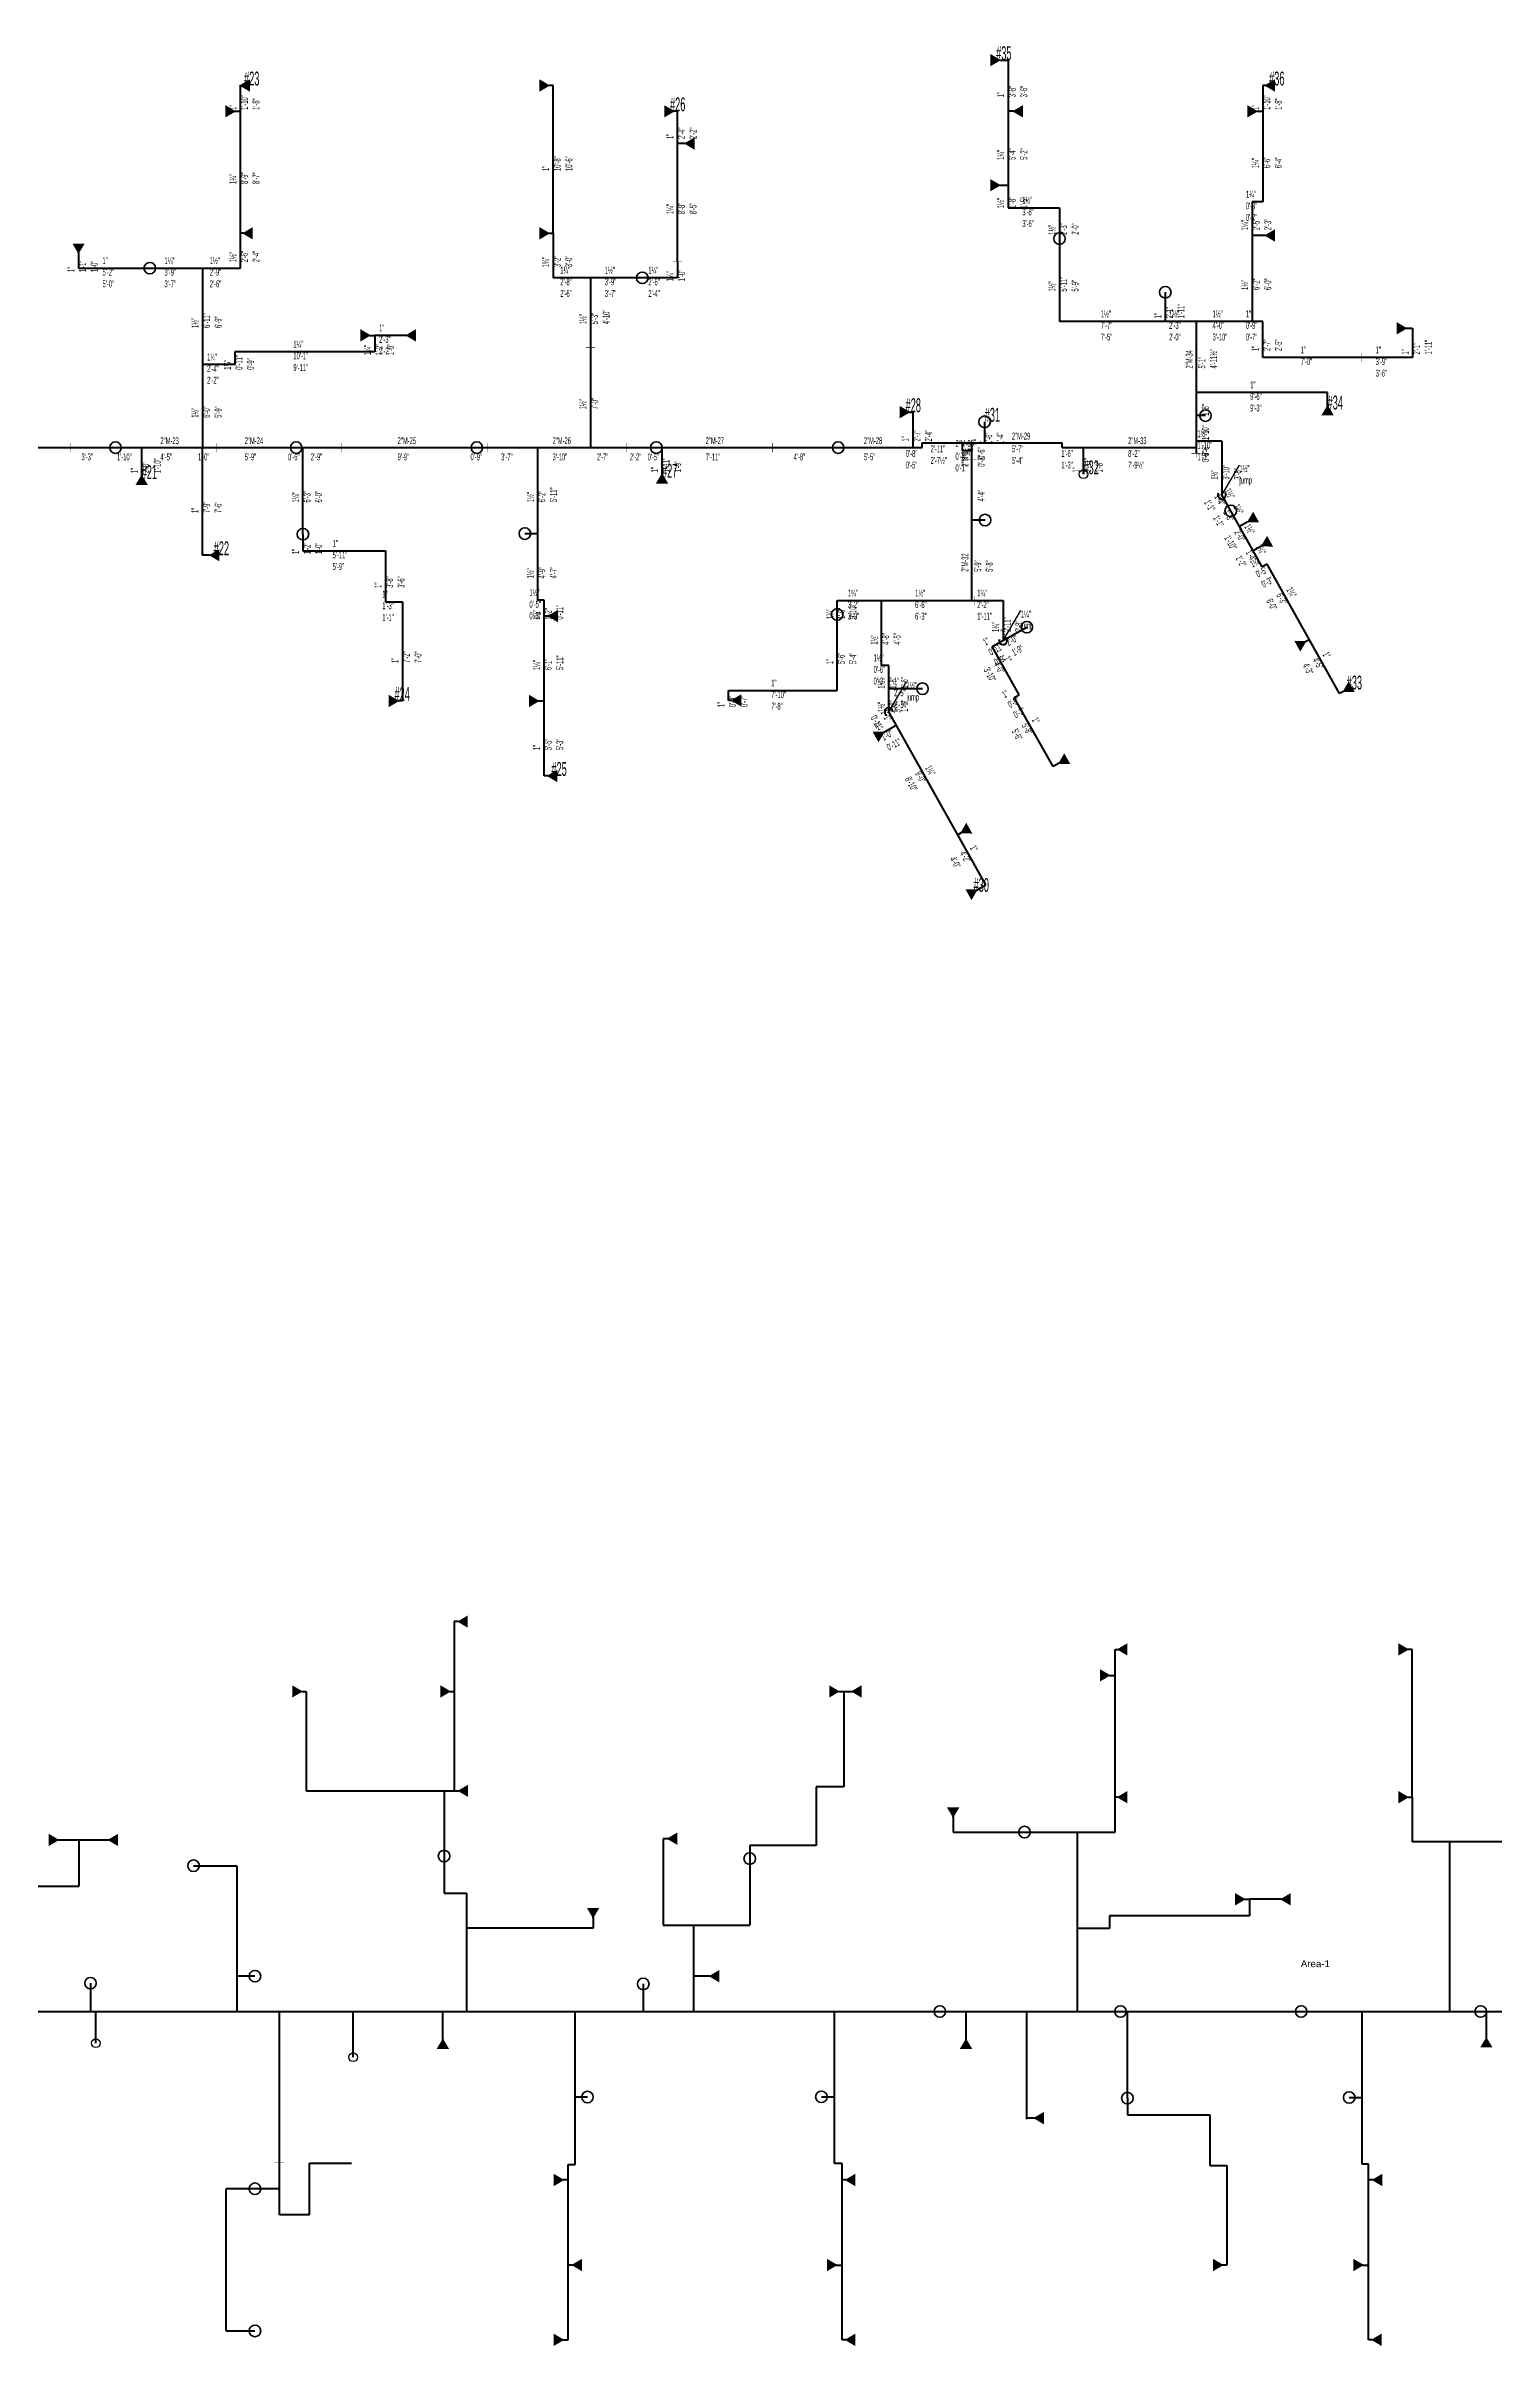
# Model space of a CAD drawing. Header units: inches. Extents: x -2802 to 2433, y -7056 to -2017.
# Drawn here: x -60 to 1190, y -5363 to -3378 of the extents above; entities that cross this region are included whole.
import ezdxf

# ---------------------------------------------------------------- set-up
doc = ezdxf.new("R2010")
doc.units = ezdxf.units.IN
doc.header["$LTSCALE"] = 0.5
doc.header["$MEASUREMENT"] = 0
doc.set_wipeout_variables(frame=1)
for name, color, linetype, lineweight in [('SPRK-COUPLING', 7, 'Continuous', 40), ('SPRK-CUTS', 7, 'Continuous', 0), ('sprk-hd-sw', 7, 'Continuous', 30), ('SPRK-HD-UP', 7, 'Continuous', 30), ('sprk-pbl', 6, 'Continuous', 60), ('sprk-pmn', 1, 'Continuous', 70), ('sprk-ref-hds', 4, 'Continuous', 35)]:
    doc.layers.add(name, color=color, linetype=linetype, lineweight=lineweight)
doc.styles.add('SPRK-CUTS-1-4', font='arial.ttf', dxfattribs={"width": 0.475, "height": 6})

# ---------------------------------------------------------------- blocks, each defined once
blk = doc.blocks.new('sprk-hd-sw')
at = {"layer": 'sprk-hd-sw', "const_width": 3}
blk.add_lwpolyline([(-2.1, 0), (-6.7, 2.7), (-6.7, -2.7)], close=True, dxfattribs=at)
at = {"layer": 'sprk-hd-sw'}
blk.add_circle((0, 0), 0.305, dxfattribs=at)
blk = doc.blocks.new('SPRK-HD-UP')
at = {"layer": 'SPRK-HD-UP'}
blk.add_circle((0, 0), 3.75, dxfattribs=at)
at = {"color": 255, "lineweight": 0}
blk.add_wipeout([(3, 0), (2.9, 0.8), (2.5, 1.6), (2, 2.2), (1.2, 2.7), (0.1, 3), (-0.7, 2.9), (-1.3, 2.7), (-1.9, 2.3), (-2.3, 2), (-2.5, 1.7), (-2.8, 1.1), (-2.9, 0.5), (-3, -0.3), (-2.7, -1.3), (-2.2, -2.1), (-1.5, -2.6), (-0.9, -2.9), (0.1, -3), (1.1, -2.8), (1.9, -2.3), (2.4, -1.8), (2.8, -1.1), (3, -0.4)], dxfattribs=at).dxf.layer = 'SPRK-HD-UP'
blk = doc.blocks.new('coupling')
at = {"layer": 'SPRK-COUPLING', "const_width": 0.4}
for points in [[(-4, 0), (4, 0)], [(0, 4), (0, -4)]]:
    blk.add_lwpolyline(points, dxfattribs=at)
blk = doc.blocks.new('AREA-CONFIG')
at = {"layer": 'SPRK-CUTS', "style": 'SPRK-CUTS-1-4', "flags": 1}
for tag, p in [('AREA-ID', (0, 0)), ('MAIN-LABEL', (0, -14.4)), ('MAIN-START-NO', (0, -21.6)), ('BRANCH-LABEL', (0, -28.8)), ('BRANCH-START-NO', (0, -36)), ('IGNORE-SHORTER-THAN', (0, -43.2)), ('CUT-LONGER-THAN', (0, -50.4)), ('CUT-BRANCH-INTO', (0, -57.6)), ('CUT-MAIN-INTO', (0, -64.8)), ('MAIN-CUT-CLEARANCE', (0, -72))]:
    blk.add_attdef(tag, p, '', height=6, dxfattribs=at)
at = {"layer": 'SPRK-CUTS', "style": 'SPRK-CUTS-1-4'}
blk.add_attdef('AREA-NAME', (0, -7.2), '', height=6, dxfattribs=at)

msp = doc.modelspace()

# ---------------------------------------------------------------- linework, layer by layer
for p, q in [((955.1, -3765.1), (970.3, -3739.3)), ((766.2, -3890.7), (781.5, -3864.9)), ((667.5, -3952.3), (682.8, -3926.5))]:
    msp.add_line(p, q)
at = {"layer": 'sprk-pbl'}
for p, q in [((763.4, -3389.7), (770.6, -3389.7)), ((770.6, -3389.7), (770.6, -3517.2)), ((107.6, -3569.3), (107.6, -3411.6)), ((377.7, -3411.6), (374.1, -3411.6)), ((377.7, -3539.2), (377.7, -3411.6)), ((992.7, -3411.6), (990.4, -3411.6)), ((990.4, -3411.6), (990.4, -3512)), ((102.8, -3433.9), (107.6, -3433.9)), ((485, -3433.9), (481.8, -3433.9)), ((485, -3563.8), (485, -3433.9)), ((775.1, -3433.9), (770.6, -3433.9)), ((985.4, -3433.9), (990.4, -3433.9)), ((491.6, -3461.7), (485, -3461.7)), ((763.4, -3497.7), (770.6, -3497.7)), ((990.4, -3512), (981.3, -3512)), ((981.3, -3512), (981.3, -3615.2)), ((770.6, -3517.2), (814.9, -3517.2)), ((814.9, -3517.2), (814.9, -3615.2)), ((110.1, -3539.2), (107.6, -3539.2)), ((374.1, -3539.2), (377.7, -3539.2)), ((377.7, -3539.2), (377.7, -3577.6)), ((992.7, -3541.1), (981.3, -3541.1)), ((-32.1, -3556.2), (-32.1, -3569.3)), ((-32.1, -3569.3), (107.6, -3569.3)), ((74.9, -3569.3), (74.9, -3724.2)), ((485, -3563.8), (485, -3577.6)), ((485, -3577.6), (377.7, -3577.6)), ((409.9, -3577.6), (409.9, -3724.2)), ((906.3, -3590.1), (906.3, -3615.2)), ((219.5, -3627.3), (223.8, -3627.3)), ((223.8, -3627.3), (223.8, -3641.5)), ((251, -3627.3), (223.8, -3627.3)), ((990.5, -3615.2), (814.9, -3615.2)), ((990.5, -3646.4), (990.5, -3615.2)), ((1114.3, -3621.2), (1119.8, -3621.2)), ((1119.8, -3621.2), (1119.8, -3646.4)), ((102.9, -3652.5), (75, -3652.5)), ((223.8, -3641.5), (102.9, -3641.5)), ((102.9, -3641.5), (102.9, -3652.5)), ((1119.8, -3646.4), (990.5, -3646.4)), ((1046.4, -3676.5), (932.9, -3676.5)), ((1046.4, -3688.1), (1046.4, -3676.5)), ((685.2, -3693.6), (688.2, -3693.6)), ((688.2, -3693.6), (688.2, -3724.2)), ((750.3, -3701.9), (750.3, -3720.2)), ((941, -3696.6), (932.9, -3696.6)), ((22.4, -3748.2), (22.4, -3724.2)), ((74.9, -3817.1), (74.9, -3724.2)), ((161.7, -3798.9), (161.7, -3724.2)), ((364.5, -3855.9), (364.5, -3724.2)), ((471.7, -3747), (471.7, -3724.2)), ((955, -3718.7), (932.9, -3718.7)), ((955, -3718.7), (955, -3765)), ((989.9, -3827.2), (955, -3765)), ((750.6, -3786.7), (739.3, -3786.7)), ((977.6, -3788.2), (970.3, -3792.3)), ((161.7, -3798.9), (161.7, -3813.3)), ((353.3, -3798.4), (364.5, -3798.4)), ((989.6, -3809), (982.1, -3813.2)), ((81.4, -3817.1), (74.9, -3817.1)), ((161.7, -3813.3), (232.9, -3813.3)), ((232.9, -3813.3), (232.9, -3857.2)), ((994.2, -3824.8), (989.9, -3827.2)), ((1056.8, -3936.4), (994.2, -3824.8)), ((232.9, -3857.2), (247.5, -3857.2)), ((247.5, -3857.2), (247.5, -3942.9)), ((369.9, -3855.9), (364.5, -3855.9)), ((369.9, -4007.6), (369.9, -3855.9)), ((373.6, -3869.6), (369.9, -3869.6)), ((623, -3933.9), (623, -3856.2)), ((623, -3856.2), (741.6, -3856.2)), ((661.3, -3912.2), (661.3, -3856.3)), ((661.3, -3912.2), (661.3, -3856.3)), ((741.6, -3856.2), (766.2, -3856.2)), ((766.2, -3856.2), (766.2, -3890.7)), ((756.7, -3896), (786.7, -3879.2)), ((1027.4, -3891.6), (1030.6, -3889.8)), ((780, -3937.5), (756.7, -3896)), ((667.5, -3912.2), (661.3, -3912.2)), ((667.5, -3952.3), (667.5, -3912.2)), ((247.5, -3942.9), (243.9, -3942.9)), ((365.1, -3942.9), (369.9, -3942.9)), ((529, -3942.4), (529, -3933.9)), ((529, -3933.9), (623, -3933.9)), ((532, -3942.4), (529, -3942.4)), ((696.6, -3932.3), (667.5, -3932.3)), ((775.9, -3939.8), (780, -3937.5)), ((809.4, -3999.6), (775.9, -3939.8)), ((1060.1, -3934.6), (1056.8, -3936.4)), ((663.2, -3969.9), (674, -3963.8)), ((751.3, -4101.7), (667.5, -3952.3)), ((373, -4007.6), (369.9, -4007.6)), ((814.5, -3996.7), (809.4, -3999.6)), ((729.9, -4056.7), (727, -4058.4)), ((743.5, -4106.1), (751.3, -4101.7)), ((295.8, -4737.6), (292.2, -4737.6)), ((292.2, -4737.6), (292.2, -4883.7)), ((862.9, -4919.3), (862.9, -4761.6)), ((862.9, -4761.6), (865.9, -4761.6)), ((1119.4, -4761.6), (1115.8, -4761.6)), ((1119.4, -4889.2), (1119.4, -4761.6)), ((858.1, -4784), (862.9, -4784)), ((160.6, -4797.9), (164.3, -4797.9)), ((164.3, -4797.9), (164.3, -4883.7)), ((288.6, -4797.9), (292.2, -4797.9)), ((624.3, -4797.9), (636.1, -4797.9)), ((628.6, -4797.9), (628.6, -4880.3)), ((164.3, -4883.7), (296.1, -4883.7)), ((283.5, -4883.7), (283.5, -4972.1)), ((628.6, -4880.3), (604.7, -4880.3)), ((604.7, -4880.3), (604.7, -4931)), ((865.3, -4889.2), (862.9, -4889.2)), ((1115.8, -4889.2), (1119.4, -4889.2)), ((1119.4, -4889.2), (1119.4, -4927.6)), ((723.1, -4906.2), (723.1, -4919.3)), ((723.1, -4919.3), (862.9, -4919.3)), ((830.2, -4919.3), (830.2, -5074.3)), ((-49.7, -4926.1), (-6.2, -4926.1)), ((-31.8, -4926.1), (-31.8, -4966.1)), ((476.6, -4925), (472.8, -4925)), ((472.8, -4925), (472.8, -4999.6)), ((604.7, -4931), (547.4, -4931)), ((547.4, -4931), (547.4, -4999.6)), ((1226.7, -4927.6), (1119.4, -4927.6)), ((1151.6, -4927.6), (1151.6, -5074.3)), ((67.2, -4948.3), (104.5, -4948.3)), ((104.5, -4948.3), (104.5, -5074.3)), ((-81.3, -4966.1), (-31.8, -4966.1)), ((283.5, -4972.1), (302.9, -4972.1)), ((302.9, -4972.1), (302.9, -5074.3)), ((974.8, -4977.3), (979.1, -4977.3)), ((979.1, -4977.3), (979.1, -4991.5)), ((1006.3, -4977.3), (979.1, -4977.3)), ((412.2, -5002.1), (302.9, -5002.1)), ((412.2, -4993), (412.2, -5002.1)), ((472.8, -4999.6), (547.4, -4999.6)), ((499.3, -5074.3), (499.3, -4999.6)), ((858.2, -5002.6), (830.2, -5002.6)), ((979.1, -4991.5), (858.2, -4991.5)), ((858.2, -4991.5), (858.2, -5002.6)), ((-21.8, -5049.7), (-21.8, -5074.3)), ((120.2, -5043.7), (104.5, -5043.7)), ((455.5, -5050.4), (455.5, -5074.3)), ((512.9, -5043.7), (499.3, -5043.7)), ((282.5, -5098.2), (282.5, -5074.3)), ((396.6, -5206.2), (396.6, -5074.3)), ((620.5, -5205.5), (620.5, -5074.3)), ((734.2, -5098.2), (734.2, -5074.3)), ((786.7, -5167.1), (786.7, -5074.3)), ((873.5, -5149), (873.5, -5074.3)), ((1076.3, -5205.9), (1076.3, -5074.3)), ((1183.5, -5097), (1183.5, -5074.3)), ((407.4, -5148), (396.6, -5148)), ((609.3, -5147.8), (620.5, -5147.8)), ((873.5, -5149), (873.5, -5163.3)), ((1065.1, -5148.4), (1076.3, -5148.4)), ((793.2, -5166.2), (786.7, -5166.2)), ((873.5, -5163.3), (944.7, -5163.3)), ((944.7, -5163.3), (944.7, -5207.2)), ((390.6, -5219.6), (386.4, -5219.6)), ((390.6, -5219.6), (390.6, -5206.2)), ((390.6, -5206.2), (396.6, -5206.2)), ((390.6, -5357.6), (390.6, -5219.6)), ((627.2, -5205.5), (620.5, -5205.5)), ((627.2, -5357.6), (627.2, -5205.5)), ((630.3, -5219.6), (627.2, -5219.6)), ((944.7, -5207.2), (959.3, -5207.2)), ((959.3, -5207.2), (959.3, -5293)), ((1081.7, -5205.9), (1076.3, -5205.9)), ((1081.7, -5357.6), (1081.7, -5205.9)), ((1085.4, -5219.6), (1081.7, -5219.6)), ((141.3, -5227.2), (95.3, -5227.2)), ((95.3, -5349.9), (95.3, -5227.3)), ((394, -5293), (390.6, -5293)), ((622.4, -5293), (627.2, -5293)), ((959.3, -5293), (955.7, -5293)), ((1076.9, -5293), (1081.7, -5293)), ((95.3, -5349.9), (120.2, -5349.9)), ((386.4, -5357.6), (390.6, -5357.6)), ((630.3, -5357.6), (627.2, -5357.6)), ((1084.8, -5357.6), (1081.7, -5357.6))]:
    msp.add_line(p, q, dxfattribs=at)
at = {"layer": 'sprk-pbl', "lineweight": 40}
for centre, start, end in [((955.1, -3765.1), 151.3173, 37.3099), ((766.2, -3890.7), 165.0248, 51.0175), ((667.5, -3952.3), 355.9357, 241.9283)]:
    msp.add_arc(centre, 3.5, start, end, dxfattribs=at)
at = {"layer": 'sprk-pmn'}
for p, q in [((932.9, -3615.2), (932.9, -3729.1)), ((-570.5, -3724.2), (696.3, -3724.2)), ((696.3, -3720.2), (817.3, -3720.2)), ((696.3, -3724.2), (696.3, -3720.2)), ((731, -3720.2), (731, -3726.7)), ((731, -3726.7), (739.3, -3726.7)), ((739.3, -3856.1), (739.3, -3721.1)), ((817.3, -3724.2), (817.3, -3720.2)), ((817.3, -3724.2), (932.9, -3724.2)), ((-130.2, -5074.3), (141.3, -5074.3)), ((141.3, -5074.3), (1408.1, -5074.3)), ((141.3, -5249.6), (141.3, -5074.3)), ((167.3, -5249.6), (167.3, -5205.1)), ((167.3, -5205.1), (203.7, -5205.2)), ((167.3, -5249.6), (141.3, -5249.6))]:
    msp.add_line(p, q, dxfattribs=at)
at = {"layer": 'sprk-ref-hds'}
for centre in [(814.9, -3543.8), (29.4, -3569.3), (454.7, -3577.6), (906.3, -3590.1), (941, -3696.6), (750.3, -3701.9), (-0.2, -3724.2), (155.8, -3724.2), (311.8, -3724.2), (466.8, -3724.2), (623.8, -3724.2), (750.6, -3786.7), (962.8, -3778.8), (161.7, -3798.9), (353.3, -3798.4), (623, -3868.2), (786.7, -3879.2), (696.6, -3932.3), (784.7, -4919.3), (67.2, -4948.3), (283.5, -4940), (547.4, -4942.2), (120.2, -5043.7), (-21.8, -5049.7), (455.5, -5050.4), (711.6, -5074.2), (867.6, -5074.2), (1023.6, -5074.2), (1178.6, -5074.2), (407.4, -5148), (609.3, -5147.8), (873.5, -5149), (1065.1, -5148.4), (120.2, -5227.2), (120.2, -5349.9)]:
    msp.add_circle(centre, 5, dxfattribs=at)

# ---------------------------------------------------------------- block references
for p in [(409.9, -3637.9), (1076, -3646.4), (-39, -3724.2), (87, -3724.2), (195, -3724.2), (321, -3724.2), (441, -3724.2), (567, -3724.2), (739.3, -3734.7)]:
    msp.add_blockref('coupling', p)
at = {"layer": 'SPRK-COUPLING'}
for p in [(485, -3563.8), (739.3, -3721.1), (932.9, -3729.1), (741.6, -3856.2), (141.3, -5204.3)]:
    msp.add_blockref('coupling', p, dxfattribs=at)
at = {"layer": 'SPRK-CUTS'}
msp.add_blockref('AREA-CONFIG', (1023.3, -5028.7), dxfattribs=at).add_auto_attribs({'AREA-NAME': 'Area-1'})
at = {"layer": 'sprk-hd-sw'}
for p in [(763.4, -3389.7), (374.1, -3411.6), (102.8, -3433.9), (481.8, -3433.9), (985.4, -3433.9), (763.4, -3497.7), (374.1, -3539.2), (219.5, -3627.3), (1114.3, -3621.2), (685.2, -3693.6), (243.9, -3942.9), (365.1, -3942.9), (1115.8, -4761.6), (858.1, -4784), (160.6, -4797.9), (288.6, -4797.9), (624.3, -4797.9), (1115.8, -4889.2), (-49.7, -4926.1), (974.8, -4977.3), (386.4, -5219.6), (622.4, -5293), (955.7, -5293), (1076.9, -5293), (386.4, -5357.6)]:
    msp.add_blockref('sprk-hd-sw', p, dxfattribs=at)
for p, rotation in [((107.6, -3411.6), 180), ((992.7, -3411.6), 180), ((775.1, -3433.9), 180), ((491.6, -3461.7), 180), ((110.1, -3539.2), 180), ((-32.1, -3556.2), 270), ((992.7, -3541.1), 180), ((251, -3627.3), 180), ((1046.4, -3688.1), 89.99999999999999), ((22.4, -3748.2), 89.99999999999999), ((471.7, -3747), 89.99999999999999), ((977.6, -3788.2), 209.2818796522789), ((81.4, -3817.1), 180), ((989.6, -3809), 209.2818796522789), ((373.6, -3869.6), 180), ((1027.4, -3891.6), 29.28187965227892), ((1060.1, -3934.6), 209.2818796522789), ((532, -3942.4), 180), ((663.2, -3969.9), 29.28187965227892), ((814.5, -3996.7), 209.2818796522789), ((373, -4007.6), 180), ((729.9, -4056.7), 209.2818796522789), ((743.5, -4106.1), 29.28187965227892), ((295.8, -4737.6), 180), ((865.3, -4761.6), 180), ((635.8, -4797.9), 180), ((296.1, -4883.7), 180), ((865.3, -4889.2), 180), ((723.1, -4906.2), 270), ((-6.2, -4926.1), 180), ((476.6, -4925), 180), ((1006.3, -4977.3), 180), ((412.2, -4993), 270), ((512.9, -5043.7), 180), ((282.5, -5098.2), 89.99999999999999), ((734.2, -5098.2), 89.99999999999999), ((1183.5, -5097), 89.99999999999999), ((793.2, -5166.2), 180), ((630.3, -5219.6), 180), ((1085.4, -5219.6), 180), ((394.3, -5293), 180), ((630.3, -5357.6), 180), ((1084.8, -5357.6), 180)]:
    msp.add_blockref('sprk-hd-sw', p, dxfattribs=dict(at, rotation=rotation))
at = {"layer": 'SPRK-HD-UP'}
for p in [(835.6, -3747.2), (-17.1, -5101.6), (205.1, -5113.7)]:
    msp.add_blockref('SPRK-HD-UP', p, dxfattribs=at)

# ---------------------------------------------------------------- texts
at = {"style": 'SPRK-CUTS-1-4', "width": 0.475}
for s, height, p in [('#35', 12, (760.2, -3389.7)), ('#23', 12, (110.8, -3411.6)), ('#36', 12, (995.9, -3411.6)), ('#26', 12, (478.6, -3433.9)), ('#28', 12, (682, -3693.6)), ('#31', 12, (750.3, -3701.9)), ('#34', 12, (1046.4, -3691.3)), ('2"M-29', 6, (773.8, -3717.2)), ('4\'-5"', 6, (38.6, -3735.2)), ('2"M-23', 6, (38.6, -3721.2)), ('1\'-0"', 6, (71, -3735.2)), ('2\'-9"', 6, (168.4, -3735.2)), ('3\'-7"', 6, (332.8, -3735.2)), ('3\'-10"', 6, (377.2, -3735.2)), ('2"M-26', 6, (377.2, -3721.2)), ('2\'-7"', 6, (415.5, -3735.2)), ('2"M-27', 6, (509.4, -3721.2)), ('7\'-11"', 6, (509.4, -3735.2)), ('2"M-30', 6, (725.1, -3723.7)), ('1\'-7"', 6, (730.6, -3731.2)), ('2"M-33', 6, (874.2, -3721.2)), ('#21', 12, (22.4, -3751.4)), ('#27', 12, (471.7, -3750.2)), ('#22', 12, (84.6, -3817.1)), ('#24', 12, (240.7, -3942.9)), ('#33', 12, (1062.9, -3933)), ('#25', 12, (376.2, -4007.6)), ('#30', 12, (740.7, -4107.7))]:
    msp.add_text(s, height=height, dxfattribs=at).set_placement(p)
for s, rotation, p in [('2"M-34', 90, (929.9, -3655.9)), ('1\'-8"', 90, (943.9, -3696.6)), ('1\'-10"', 90, (943.9, -3717.6)), ('3\'-3"', 359.9237, (-29.6, -3735.2)), ('1\'-10"', 0.1305, (1.1, -3735.2)), ('2"M-24', 359.957, (111.4, -3721.2)), ('5\'-9"', 359.957, (111.4, -3735.2)), ('0\'-6"', 0.501, (148.8, -3735.3)), ('2"M-25', 359.9747, (243.4, -3721.2)), ('9\'-9"', 359.9747, (243.4, -3735.2)), ('0\'-9"', 359.6812, (306.3, -3735.2)), ('2\'-2"', 359.8852, (443.9, -3735.2)), ('0\'-5"', 0.6042, (459.3, -3735.3)), ('4\'-8"', 359.9479, (585.4, -3735.2)), ('2"M-28', 0.0458, (646, -3721.2)), ('5\'-5"', 0.0458, (646, -3735.2)), ('2"M-31', 90, (736.3, -3740.7)), ('0\'-6"', 90, (750.3, -3733.9)), ('0\'-6"', 90, (943.9, -3731.5)), ('0\'-5"', 90, (943.9, -3736.6)), ('0\'-8"', 90, (750.3, -3740.7)), ('4\'-4"', 90, (750.3, -3770.7)), ('2"M-32', 90, (736.3, -3831.4))]:
    msp.add_text(s, height=6, rotation=rotation, dxfattribs=at).set_placement(p)
at = {"char_height": 6, "width": 150, "attachment_point": 1, "style": 'SPRK-CUTS-1-4'}
for s, insert, rotation in [('1"\\P3\'-8"\\P3\'-6"', (761.1, -3421.8), 90), ('1"\\P1\'-10"\\P1\'-8"', (98.1, -3432.7), 90), ('1"\\P1\'-10"\\P1\'-8"', (980.9, -3432.7), 90), ('1"\\P2\'-4"\\P2\'-2"', (475.5, -3457.8), 90), ('1¼"\\P5\'-4"\\P5\'-2"', (761.1, -3475.8), 90), ('1¼"\\P8\'-9"\\P8\'-7"', (98.1, -3496.6), 90), ('1"\\P10\'-8"\\P10\'-6"', (368.2, -3485.4), 90), ('1¼"\\P6\'-6"\\P6\'-4"', (980.9, -3483), 90), ('1½"\\P1\'-8"\\P1\'-5"', (761.1, -3517.5), 90), ('1¼"\\P8\'-8"\\P8\'-5"', (475.5, -3522.7), 90), ('1½"\\P2\'-3"\\P2\'-0"', (805.4, -3540.5), 90), ('1¼"\\P2\'-5"\\P2\'-3"', (971.8, -3536.5), 90), ('1"\\P1\'-1"\\P1\'-0"', (-41.6, -3572.7), 90), ('1½"\\P2\'-6"\\P2\'-4"', (98.1, -3564.2), 90), ('1¼"\\P3\'-2"\\P3\'-0"', (368.2, -3568.4), 90), ('1¼"\\P1\'-0"', (475.5, -3580.7), 90), ('1½"\\P5\'-11"\\P5\'-9"', (805.4, -3589.5), 90), ('1½"\\P6\'-2"\\P6\'-0"', (971.8, -3588.1), 90), ('1½"\\P6\'-11"\\P6\'-9"', (65.4, -3620.9), 90), ('1½"\\P5\'-3"\\P4\'-10"', (400.4, -3617.7), 90), ('1"\\P2\'-1"\\P1\'-11"', (896.8, -3612.6), 90), ('1"\\P2\'-7"\\P2\'-5"', (981, -3640.8), 90), ('1¼"\\P0\'-11"\\P0\'-9"', (93.4, -3657), 90), ('1¼"\\P1\'-2"\\P1\'-0"', (214.3, -3644.4), 90), ('5\'-1"\\P4\'-11½"', (934.9, -3655.9), 90), ('1"\\P2\'-1"\\P1\'-11"', (1110.3, -3643.8), 90), ('1½"\\P6\'-0"\\P5\'-9"', (65.4, -3698.4), 89.9354), ('1½"\\P7\'-0"', (400.4, -3691.1), 90), ('1"\\P2\'-7"\\P2\'-4"', (678.7, -3718.9), 90), ('1"\\P1\'-6"\\P1\'-4"', (740.8, -3721.1), 90), ('1"\\P2\'-0"\\P1\'-10"', (12.9, -3746.2), 90), ('1"\\P1\'-11"\\P1\'-9"', (462.2, -3745.6), 90), ('1½"\\P3\'-10"\\P3\'-8"', (945.6, -3751.9), 90), ('1¼"\\P6\'-3"\\P6\'-0"', (152.2, -3771.6), 90), ('1½"\\P6\'-2"\\P5\'-11"', (355, -3771.3), 90), ('1½"\\P1\'-4"\\P1\'-1"', (962.3, -3758.6), 299.2693), ('1"\\P7\'-9"\\P7\'-6"', (65.4, -3780.7), 90), ('1½"\\P1\'-3"\\P1\'-1"', (970, -3772.2), 299.2819), ('1½"\\P2\'-0"\\P1\'-10"', (979.6, -3789.4), 299.2819), ('1"\\P1\'-2"\\P1\'-0"', (152.2, -3816.1), 90), ('1¼"\\P1\'-4"\\P1\'-2"', (989.4, -3806.8), 299.2819), ('1½"\\P4\'-9"\\P4\'-7"', (355, -3837.1), 90), ('5\'-9"\\P5\'-8"', (741.3, -3831.4), 90), ('1¼"\\P0\'-5"\\P0\'-3"', (978.7, -3822.6), 29.2819), ('1"\\P3\'-8"\\P3\'-6"', (223.4, -3845.2), 90), ('1¼"\\P3\'-2"\\P3\'-0"', (632.2, -3846.7), 359.7254), ('1½"\\P6\'-6"\\P6\'-3"', (690.3, -3846.7), 359.7914), ('1¼"\\P6\'-3"\\P6\'-0"', (1015.8, -3843.9), 299.2819), ('1½"\\P1\'-2"\\P0\'-11"', (360.4, -3872.7), 90), ('1¼"\\P1\'-0"\\P0\'-10"', (613.5, -3872.2), 90), ('1½"\\P4\'-8"\\P4\'-5"', (651.8, -3894.3), 90), ('1"\\P0\'-11"\\P0\'-9"', (748.1, -3889.9), 29.0838), ('1¼"\\P2\'-11"\\P2\'-8"', (756.7, -3883.4), 90), ('1"\\P2\'-0"\\P1\'-9"', (763.1, -3881.6), 29.3731), ('1"\\P7\'-2"\\P7\'-0"', (238, -3910.1), 90), ('1¼"\\P6\'-1"\\P5\'-11"', (360.4, -3916.3), 90), ('1"\\P5\'-6"\\P5\'-4"', (613.5, -3911.1), 90), ('1"\\P4\'-0"\\P3\'-10"', (771.8, -3903.4), 299.2819), ('1"\\P4\'-5"\\P4\'-3"', (1047.1, -3899.7), 299.2819), ('1½"\\P1\'-8"\\P1\'-6"', (658, -3932.3), 90), ('1"\\P0\'-9"\\P0\'-7"', (519.5, -3948.2), 90), ('1½"\\P1\'-1"\\P0\'-11"', (674.2, -3944.7), 299.2819), ('1½"\\P1\'-8"\\P1\'-6"', (658, -3952.3), 90), ('1"\\P0\'-5"\\P0\'-3"', (764.6, -3935.3), 29.2819), ('1"\\P1\'-0"\\P0\'-11"', (655.2, -3963.4), 29.2819), ('1"\\P5\'-8"\\P5\'-6"', (796, -3956.3), 299.2819), ('1"\\P5\'-5"\\P5\'-3"', (360.4, -3985.3), 90), ('1¼"\\P9\'-0"\\P8\'-10"', (703.9, -3997.7), 299.2819), ('1"\\P4\'-2"\\P4\'-0"', (742.6, -4066.7), 299.2819)]:
    msp.add_mtext(s, dxfattribs=dict(at, insert=insert, rotation=rotation))
for s, insert in [('1½"\\P3\'-8"\\P3\'-6"', (782.8, -3507.7)), ('1¼"\\P0\'-9"\\P0\'-7"', (975.9, -3502.5)), ('1"\\P5\'-2"\\P5\'-0"', (-11.4, -3559.8)), ('1¼"\\P3\'-9"\\P3\'-7"', (42.1, -3559.8)), ('1½"\\P2\'-9"\\P2\'-6"', (81.2, -3559.8)), ('1¼"\\P2\'-8"\\P2\'-6"', (383.8, -3568.1)), ('1½"\\P3\'-9"\\P3\'-7"', (422.3, -3568.1)), ('1¼"\\P2\'-6"\\P2\'-4"', (459.9, -3568.1)), ('1½"\\P7\'-7"\\P7\'-5"', (850.6, -3605.7)), ('1½"\\P2\'-3"\\P2\'-0"', (909.6, -3605.7)), ('1½"\\P4\'-0"\\P3\'-10"', (947.1, -3605.7)), ('1"\\P0\'-9"\\P0\'-7"', (975.9, -3605.7)), ('1¼"\\P10\'-1"\\P9\'-11"', (153.4, -3632)), ('1"\\P2\'-3"\\P2\'-2"', (227.4, -3617.8)), ('1¼"\\P2\'-4"\\P2\'-2"', (78.9, -3643)), ('1"\\P7\'-0"', (1023.2, -3636.9)), ('1"\\P3\'-9"\\P3\'-6"', (1087.9, -3636.9)), ('1"\\P9\'-6"\\P9\'-3"', (979.6, -3667)), ('1½"\\P1\'-10"\\P1\'-7"', (934, -3709.2)), ('0\'-8"\\P0\'-5"', (682.3, -3726.2)), ('2\'-11"\\P2\'-7½"', (703.6, -3722.2)), ('0\'-8"\\P0\'-1"', (725.1, -3728.7)), ('5\'-7"\\P5\'-4"', (773.8, -3722.2)), ('8\'-2"\\P7\'-9½"', (874.2, -3726.2)), ('1½"\\Pjump', (970.3, -3739.3)), ('1"\\P5\'-11"\\P5\'-9"', (187.3, -3803.8)), ('1"\\P1\'-3"\\P1\'-1"', (230.2, -3847.7)), ('1½"\\P0\'-5"\\P0\'-3"', (357.2, -3846.4)), ('1¼"\\P2\'-2"\\P1\'-11"', (743.9, -3846.7)), ('1¼"\\Pjump', (781.5, -3864.9)), ('1½"\\P0\'-6"\\P0\'-3"', (654.4, -3902.7)), ('1"\\P7\'-10"\\P7\'-8"', (566, -3924.4)), ('1"\\P2\'-5"\\P2\'-3"', (672.1, -3922.8)), ('1½"\\Pjump', (682.8, -3926.5))]:
    msp.add_mtext(s, dxfattribs=dict(at, insert=insert))

# ---------------------------------------------------------------- next in the draw order: linework, layer by layer
at = {"layer": 'sprk-pbl'}
for p, q in [((835.6, -3747.2), (835.6, -3724.2)), ((-17.1, -5101.6), (-17.1, -5074.3)), ((205.1, -5113.7), (205.1, -5074.3))]:
    msp.add_line(p, q, dxfattribs=at)

# ---------------------------------------------------------------- next in the draw order: texts
at = {"style": 'SPRK-CUTS-1-4', "width": 0.475}
msp.add_text('#32', height=12, dxfattribs=at).set_placement((835.6, -3747.2))
at = {"insert": (816.5, -3726.2), "char_height": 6, "width": 150, "attachment_point": 1, "style": 'SPRK-CUTS-1-4'}
msp.add_mtext('1\'-6"\\P1\'-3"', dxfattribs=at)
at = {"insert": (826.1, -3745.7), "char_height": 6, "width": 150, "attachment_point": 1, "rotation": 90, "style": 'SPRK-CUTS-1-4'}
msp.add_mtext('1"\\P1\'-11"\\P1\'-8"', dxfattribs=at)

doc.saveas('drawing.dxf')
